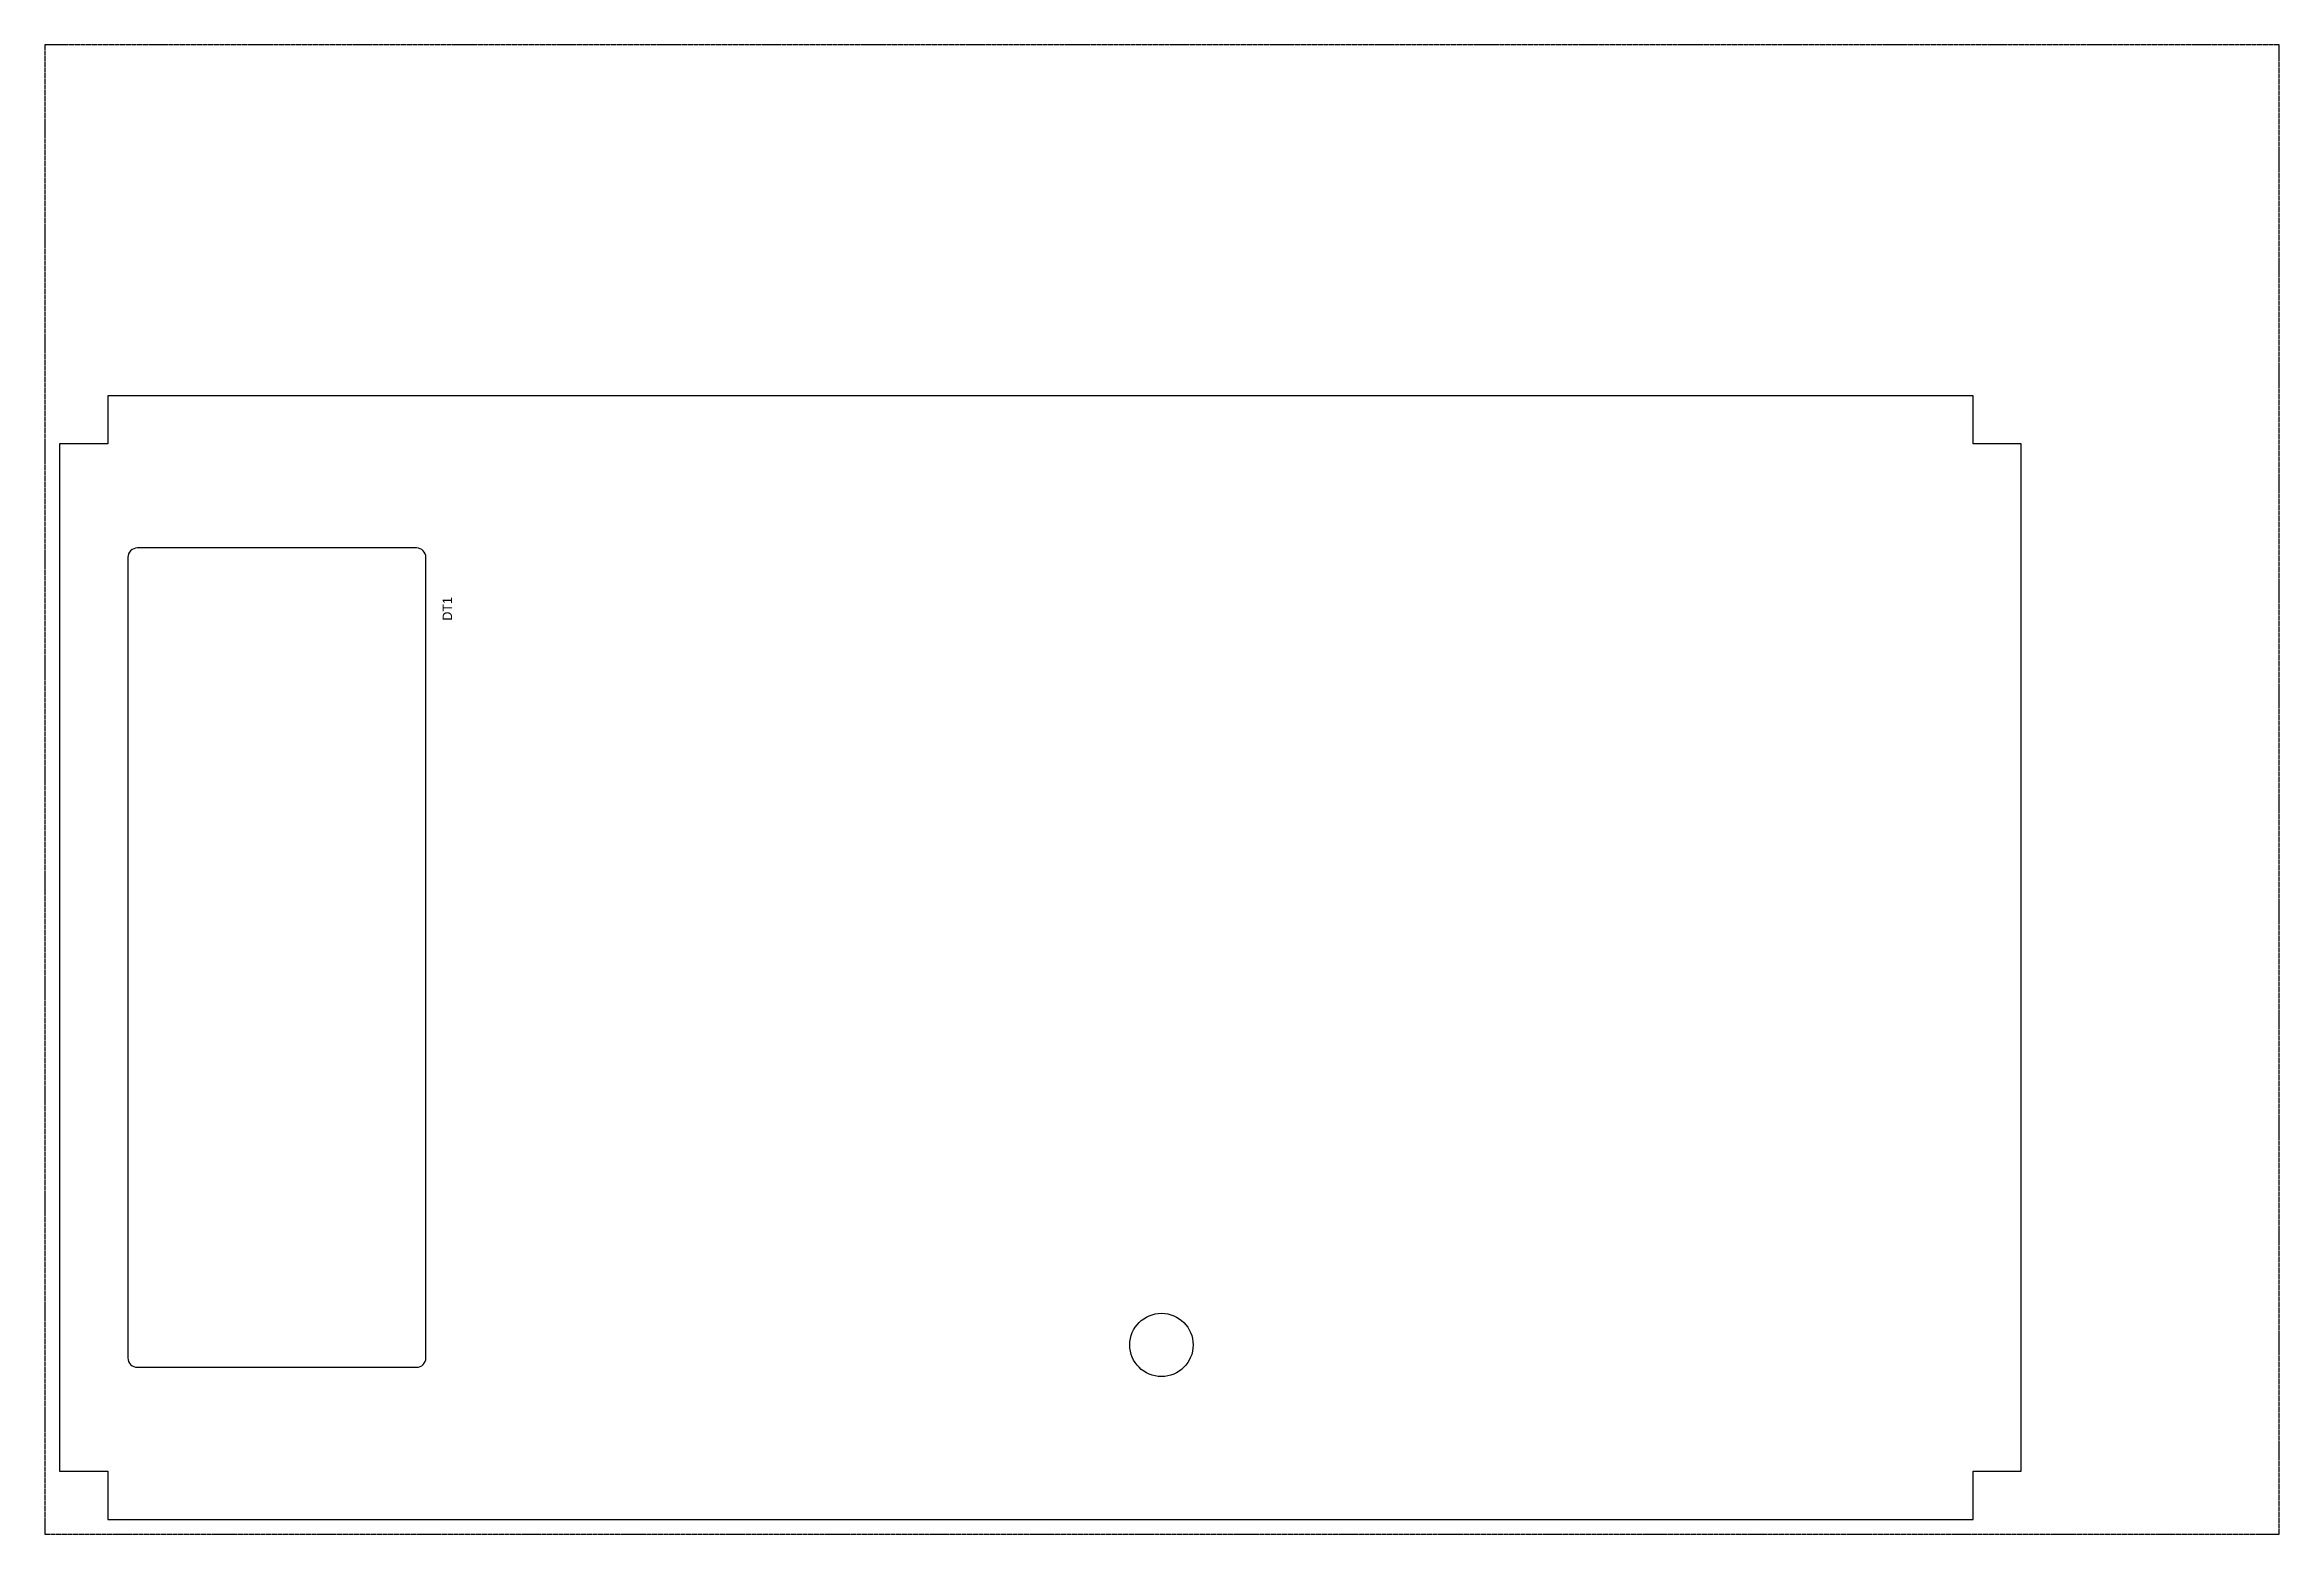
# Model space of a CAD drawing. Header units: millimetres. Extents: x 0 to 1200, y 0 to 800.
import ezdxf

# ---------------------------------------------------------------- set-up
doc = ezdxf.new("R2010")
doc.units = ezdxf.units.MM
doc.linetypes.add('DASHED', pattern=[1.524, 1.27, -0.254])
for name, color, linetype in [('CUT', 7, 'CONTINUOUS'), ('NOTES', 8, 'CONTINUOUS'), ('SHEET', 5, 'DASHED')]:
    doc.layers.add(name, color=color, linetype=linetype)

msp = doc.modelspace()

# ---------------------------------------------------------------- linework, layer by layer
at = {"layer": 'CUT'}
msp.add_lwpolyline([(1061.4, 33.9), (1061.4, 585.6), (1035.6, 585.6), (1035.6, 611.4), (33.9, 611.4), (33.9, 585.6), (8, 585.6), (8, 33.9), (33.9, 33.9), (33.9, 8), (1035.6, 8), (1035.6, 33.9)], close=True, dxfattribs=at)
msp.add_lwpolyline([(204.7, 94.7), (204.7, 524.7, 0.414214), (199.7, 529.7), (49.7, 529.7, 0.414214), (44.7, 524.7), (44.7, 94.7, 0.414214), (49.7, 89.7), (199.7, 89.7, 0.414214)], format="xyb", close=True, dxfattribs=at)
msp.add_circle((599.7, 101.7), 17, dxfattribs=at)
at = {"layer": 'SHEET'}
msp.add_lwpolyline([(0, 0), (1200, 0), (1200, 800), (0, 800)], close=True, dxfattribs=at)

# ---------------------------------------------------------------- texts
at = {"layer": 'NOTES'}
msp.add_text('DT1', height=5, rotation=90, dxfattribs=at).set_placement((218.7, 490.7))

doc.saveas('drawing.dxf')
